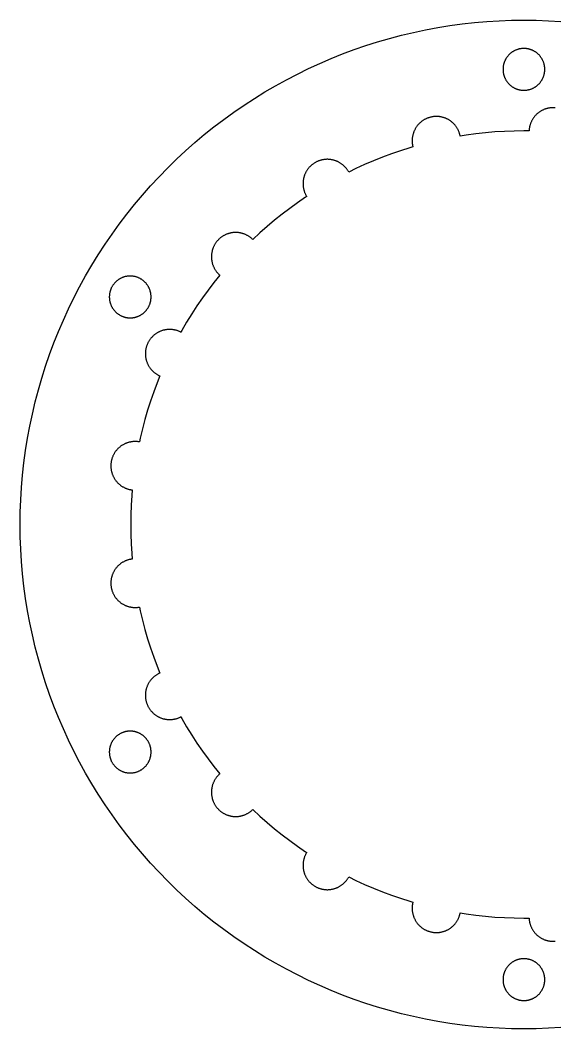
# Model space of a CAD drawing. Header units: metres. Extents: x -41 to 41, y -41 to 41.
# Drawn here: x -41 to 2.5, y -41 to 41 of the extents above; entities that cross this region are included whole.
import ezdxf

# ---------------------------------------------------------------- set-up
doc = ezdxf.new("R2010")
doc.units = ezdxf.units.M

msp = doc.modelspace()

# ---------------------------------------------------------------- linework, layer by layer
for points in [[(3.016, -40.889), (2.012, -40.951), (1.006, -40.988), (0, -41), (-1.006, -40.988), (-2.012, -40.951), (-3.016, -40.889), (-4.019, -40.803), (-5.019, -40.692), (-6.016, -40.556), (-7.009, -40.396), (-7.999, -40.212), (-8.983, -40.004), (-9.962, -39.771), (-10.935, -39.515), (-11.902, -39.235), (-12.861, -38.931), (-13.812, -38.603), (-14.756, -38.253), (-15.69, -37.879), (-16.615, -37.483), (-17.53, -37.064), (-18.434, -36.622), (-19.327, -36.159), (-20.209, -35.674), (-21.078, -35.167), (-21.935, -34.639), (-22.778, -34.09), (-23.608, -33.521), (-24.424, -32.932), (-25.224, -32.322), (-26.01, -31.693), (-26.78, -31.046), (-27.534, -30.379), (-28.271, -29.694), (-28.991, -28.991), (-29.694, -28.271), (-30.379, -27.534), (-31.046, -26.78), (-31.693, -26.01), (-32.322, -25.224), (-32.932, -24.424), (-33.521, -23.608), (-34.09, -22.778), (-34.639, -21.935), (-35.167, -21.078), (-35.674, -20.209), (-36.159, -19.327), (-36.622, -18.434), (-37.064, -17.53), (-37.483, -16.615), (-37.879, -15.69), (-38.253, -14.756), (-38.603, -13.812), (-38.931, -12.861), (-39.235, -11.902), (-39.515, -10.935), (-39.771, -9.962), (-40.004, -8.983), (-40.212, -7.999), (-40.396, -7.009), (-40.556, -6.016), (-40.692, -5.019), (-40.803, -4.019), (-40.889, -3.016), (-40.951, -2.012), (-40.988, -1.006), (-41, 0), (-40.988, 1.006), (-40.951, 2.012), (-40.889, 3.016), (-40.803, 4.019), (-40.692, 5.019), (-40.556, 6.016), (-40.396, 7.009), (-40.212, 7.999), (-40.004, 8.983), (-39.771, 9.962), (-39.515, 10.935), (-39.235, 11.902), (-38.931, 12.861), (-38.603, 13.812), (-38.253, 14.756), (-37.879, 15.69), (-37.483, 16.615), (-37.064, 17.53), (-36.622, 18.434), (-36.159, 19.327), (-35.674, 20.209), (-35.167, 21.078), (-34.639, 21.935), (-34.09, 22.778), (-33.521, 23.608), (-32.932, 24.424), (-32.322, 25.224), (-31.693, 26.01), (-31.046, 26.78), (-30.379, 27.534), (-29.694, 28.271), (-28.991, 28.991), (-28.271, 29.694), (-27.534, 30.379), (-26.78, 31.046), (-26.01, 31.693), (-25.224, 32.322), (-24.424, 32.932), (-23.608, 33.521), (-22.778, 34.09), (-21.935, 34.639), (-21.078, 35.167), (-20.209, 35.674), (-19.327, 36.159), (-18.434, 36.622), (-17.53, 37.064), (-16.615, 37.483), (-15.69, 37.879), (-14.756, 38.253), (-13.812, 38.603), (-12.861, 38.931), (-11.902, 39.235), (-10.935, 39.515), (-9.962, 39.771), (-8.983, 40.004), (-7.999, 40.212), (-7.009, 40.396), (-6.016, 40.556), (-5.019, 40.692), (-4.019, 40.803), (-3.016, 40.889), (-2.012, 40.951), (-1.006, 40.988), (0, 41), (1.006, 40.988), (2.012, 40.951), (3.016, 40.889)], [(2.537, 33.88), (2.488, 33.883), (2.44, 33.885), (2.391, 33.886), (2.343, 33.885), (2.294, 33.883), (2.246, 33.88), (2.198, 33.876), (2.15, 33.871), (2.102, 33.864), (2.054, 33.856), (2.006, 33.848), (1.959, 33.838), (1.911, 33.826), (1.865, 33.814), (1.818, 33.8), (1.772, 33.786), (1.726, 33.77), (1.681, 33.753), (1.636, 33.735), (1.591, 33.716), (1.547, 33.696), (1.503, 33.675), (1.46, 33.652), (1.418, 33.629), (1.376, 33.605), (1.335, 33.579), (1.294, 33.553), (1.254, 33.525), (1.215, 33.497), (1.176, 33.468), (1.138, 33.437), (1.101, 33.406), (1.065, 33.374), (1.03, 33.341), (0.995, 33.307), (0.961, 33.272), (0.928, 33.237), (0.896, 33.201), (0.865, 33.163), (0.834, 33.126), (0.805, 33.087), (0.777, 33.048), (0.749, 33.008), (0.723, 32.967), (0.697, 32.926), (0.673, 32.884), (0.65, 32.842), (0.627, 32.799), (0.606, 32.755), (0.586, 32.711), (0.567, 32.666), (0.549, 32.621), (0.532, 32.576), (0.516, 32.53), (0.501, 32.484), (0.488, 32.437), (0.476, 32.39), (0.464, 32.343), (0.454, 32.296), (0.445, 32.248), (0.438, 32.2), (0.431, 32.152), (0.426, 32.104), (0.422, 32.056), (0.419, 32.007), (0.418, 31.995), (0, 32), (-0.785, 31.99), (-1.57, 31.961), (-2.354, 31.913), (-3.137, 31.846), (-3.917, 31.759), (-4.695, 31.654), (-5.182, 31.575), (-5.184, 31.583), (-5.194, 31.63), (-5.205, 31.678), (-5.217, 31.724), (-5.231, 31.771), (-5.245, 31.817), (-5.261, 31.863), (-5.278, 31.908), (-5.296, 31.953), (-5.315, 31.998), (-5.335, 32.042), (-5.357, 32.086), (-5.379, 32.129), (-5.402, 32.171), (-5.427, 32.213), (-5.452, 32.254), (-5.479, 32.295), (-5.506, 32.335), (-5.534, 32.374), (-5.564, 32.413), (-5.594, 32.451), (-5.625, 32.488), (-5.657, 32.524), (-5.69, 32.56), (-5.724, 32.594), (-5.759, 32.628), (-5.794, 32.661), (-5.831, 32.693), (-5.868, 32.724), (-5.906, 32.755), (-5.944, 32.784), (-5.983, 32.812), (-6.023, 32.84), (-6.064, 32.866), (-6.105, 32.892), (-6.147, 32.916), (-6.19, 32.939), (-6.233, 32.962), (-6.276, 32.983), (-6.32, 33.003), (-6.365, 33.022), (-6.41, 33.04), (-6.455, 33.057), (-6.501, 33.073), (-6.547, 33.088), (-6.594, 33.101), (-6.641, 33.114), (-6.688, 33.125), (-6.735, 33.135), (-6.783, 33.144), (-6.831, 33.151), (-6.879, 33.158), (-6.927, 33.163), (-6.975, 33.167), (-7.024, 33.17), (-7.072, 33.172), (-7.121, 33.173), (-7.169, 33.172), (-7.218, 33.17), (-7.266, 33.167), (-7.314, 33.163), (-7.362, 33.158), (-7.41, 33.151), (-7.458, 33.144), (-7.506, 33.135), (-7.553, 33.125), (-7.601, 33.114), (-7.647, 33.101), (-7.694, 33.088), (-7.74, 33.073), (-7.786, 33.057), (-7.831, 33.04), (-7.876, 33.022), (-7.921, 33.003), (-7.965, 32.983), (-8.009, 32.962), (-8.052, 32.939), (-8.094, 32.916), (-8.136, 32.892), (-8.177, 32.866), (-8.218, 32.84), (-8.258, 32.812), (-8.297, 32.784), (-8.336, 32.755), (-8.374, 32.724), (-8.411, 32.693), (-8.447, 32.661), (-8.483, 32.628), (-8.517, 32.594), (-8.551, 32.56), (-8.584, 32.524), (-8.616, 32.488), (-8.647, 32.451), (-8.678, 32.413), (-8.707, 32.374), (-8.735, 32.335), (-8.763, 32.295), (-8.789, 32.254), (-8.815, 32.213), (-8.839, 32.171), (-8.862, 32.129), (-8.885, 32.086), (-8.906, 32.042), (-8.926, 31.998), (-8.945, 31.953), (-8.963, 31.908), (-8.98, 31.863), (-8.996, 31.817), (-9.011, 31.771), (-9.024, 31.724), (-9.036, 31.678), (-9.048, 31.63), (-9.058, 31.583), (-9.067, 31.535), (-9.074, 31.487), (-9.081, 31.439), (-9.086, 31.391), (-9.09, 31.343), (-9.093, 31.295), (-9.095, 31.246), (-9.096, 31.198), (-9.095, 31.149), (-9.093, 31.101), (-9.09, 31.052), (-9.086, 31.004), (-9.081, 30.956), (-9.074, 30.908), (-9.067, 30.86), (-9.058, 30.812), (-9.048, 30.765), (-9.036, 30.718), (-9.031, 30.697), (-9.289, 30.622), (-10.038, 30.385), (-10.78, 30.129), (-11.517, 29.856), (-12.246, 29.564), (-12.968, 29.255), (-13.682, 28.928), (-14.259, 28.646), (-14.282, 28.686), (-14.306, 28.728), (-14.331, 28.769), (-14.358, 28.81), (-14.385, 28.85), (-14.414, 28.889), (-14.443, 28.928), (-14.473, 28.966), (-14.505, 29.003), (-14.537, 29.039), (-14.57, 29.075), (-14.603, 29.109), (-14.638, 29.143), (-14.674, 29.176), (-14.71, 29.208), (-14.747, 29.24), (-14.785, 29.27), (-14.823, 29.299), (-14.863, 29.328), (-14.903, 29.355), (-14.943, 29.381), (-14.985, 29.407), (-15.027, 29.431), (-15.069, 29.455), (-15.112, 29.477), (-15.156, 29.498), (-15.2, 29.518), (-15.244, 29.537), (-15.289, 29.555), (-15.335, 29.572), (-15.38, 29.588), (-15.427, 29.603), (-15.473, 29.616), (-15.52, 29.629), (-15.567, 29.64), (-15.615, 29.65), (-15.662, 29.659), (-15.71, 29.666), (-15.758, 29.673), (-15.806, 29.678), (-15.855, 29.682), (-15.903, 29.685), (-15.952, 29.687), (-16, 29.688), (-16.048, 29.687), (-16.097, 29.685), (-16.145, 29.682), (-16.194, 29.678), (-16.242, 29.673), (-16.29, 29.666), (-16.338, 29.659), (-16.385, 29.65), (-16.433, 29.64), (-16.48, 29.629), (-16.527, 29.616), (-16.573, 29.603), (-16.62, 29.588), (-16.665, 29.572), (-16.711, 29.555), (-16.756, 29.537), (-16.8, 29.518), (-16.844, 29.498), (-16.888, 29.477), (-16.931, 29.455), (-16.973, 29.431), (-17.015, 29.407), (-17.057, 29.381), (-17.097, 29.355), (-17.137, 29.328), (-17.177, 29.299), (-17.215, 29.27), (-17.253, 29.24), (-17.29, 29.208), (-17.326, 29.176), (-17.362, 29.143), (-17.397, 29.109), (-17.43, 29.075), (-17.463, 29.039), (-17.495, 29.003), (-17.527, 28.966), (-17.557, 28.928), (-17.586, 28.889), (-17.615, 28.85), (-17.642, 28.81), (-17.669, 28.769), (-17.694, 28.728), (-17.718, 28.686), (-17.742, 28.644), (-17.764, 28.601), (-17.785, 28.557), (-17.806, 28.513), (-17.825, 28.469), (-17.843, 28.424), (-17.86, 28.378), (-17.875, 28.332), (-17.89, 28.286), (-17.903, 28.24), (-17.916, 28.193), (-17.927, 28.146), (-17.937, 28.098), (-17.946, 28.05), (-17.954, 28.003), (-17.96, 27.955), (-17.965, 27.906), (-17.97, 27.858), (-17.973, 27.81), (-17.974, 27.761), (-17.975, 27.713), (-17.974, 27.664), (-17.973, 27.616), (-17.97, 27.568), (-17.965, 27.519), (-17.96, 27.471), (-17.954, 27.423), (-17.946, 27.375), (-17.937, 27.328), (-17.927, 27.28), (-17.916, 27.233), (-17.903, 27.186), (-17.89, 27.14), (-17.875, 27.093), (-17.86, 27.047), (-17.843, 27.002), (-17.825, 26.957), (-17.806, 26.912), (-17.785, 26.868), (-17.764, 26.825), (-17.742, 26.782), (-17.718, 26.739), (-17.694, 26.697), (-17.678, 26.672), (-17.778, 26.607), (-18.426, 26.163), (-19.062, 25.703), (-19.687, 25.227), (-20.301, 24.736), (-20.902, 24.231), (-21.49, 23.71), (-22.065, 23.176), (-22.07, 23.171), (-22.096, 23.196), (-22.131, 23.229), (-22.168, 23.261), (-22.205, 23.292), (-22.243, 23.323), (-22.281, 23.352), (-22.32, 23.38), (-22.36, 23.408), (-22.401, 23.434), (-22.442, 23.46), (-22.484, 23.484), (-22.527, 23.507), (-22.57, 23.53), (-22.613, 23.551), (-22.657, 23.571), (-22.702, 23.59), (-22.747, 23.608), (-22.792, 23.625), (-22.838, 23.641), (-22.884, 23.655), (-22.931, 23.669), (-22.978, 23.681), (-23.025, 23.693), (-23.072, 23.703), (-23.12, 23.711), (-23.168, 23.719), (-23.216, 23.726), (-23.264, 23.731), (-23.312, 23.735), (-23.361, 23.738), (-23.409, 23.74), (-23.458, 23.741), (-23.506, 23.74), (-23.555, 23.738), (-23.603, 23.735), (-23.651, 23.731), (-23.699, 23.726), (-23.747, 23.719), (-23.795, 23.711), (-23.843, 23.703), (-23.89, 23.693), (-23.938, 23.681), (-23.984, 23.669), (-24.031, 23.655), (-24.077, 23.641), (-24.123, 23.625), (-24.168, 23.608), (-24.213, 23.59), (-24.258, 23.571), (-24.302, 23.551), (-24.346, 23.53), (-24.389, 23.507), (-24.431, 23.484), (-24.473, 23.46), (-24.514, 23.434), (-24.555, 23.408), (-24.595, 23.38), (-24.634, 23.352), (-24.673, 23.323), (-24.711, 23.292), (-24.748, 23.261), (-24.784, 23.229), (-24.82, 23.196), (-24.854, 23.162), (-24.888, 23.127), (-24.921, 23.092), (-24.953, 23.056), (-24.984, 23.018), (-25.015, 22.981), (-25.044, 22.942), (-25.072, 22.903), (-25.1, 22.863), (-25.126, 22.822), (-25.152, 22.781), (-25.176, 22.739), (-25.199, 22.697), (-25.222, 22.654), (-25.243, 22.61), (-25.263, 22.566), (-25.282, 22.521), (-25.3, 22.476), (-25.317, 22.431), (-25.333, 22.385), (-25.348, 22.339), (-25.361, 22.292), (-25.373, 22.245), (-25.385, 22.198), (-25.395, 22.151), (-25.404, 22.103), (-25.411, 22.055), (-25.418, 22.007), (-25.423, 21.959), (-25.427, 21.911), (-25.43, 21.862), (-25.432, 21.814), (-25.433, 21.766), (-25.432, 21.717), (-25.43, 21.669), (-25.427, 21.62), (-25.423, 21.572), (-25.418, 21.524), (-25.411, 21.476), (-25.404, 21.428), (-25.395, 21.38), (-25.385, 21.333), (-25.373, 21.286), (-25.361, 21.239), (-25.348, 21.192), (-25.333, 21.146), (-25.317, 21.1), (-25.3, 21.055), (-25.282, 21.01), (-25.263, 20.965), (-25.243, 20.921), (-25.222, 20.878), (-25.199, 20.835), (-25.176, 20.792), (-25.152, 20.75), (-25.126, 20.709), (-25.1, 20.668), (-25.072, 20.628), (-25.044, 20.589), (-25.015, 20.55), (-24.984, 20.513), (-24.953, 20.476), (-24.921, 20.439), (-24.888, 20.404), (-24.854, 20.369), (-24.82, 20.335), (-24.784, 20.302), (-24.755, 20.277), (-25.227, 19.687), (-25.703, 19.062), (-26.163, 18.426), (-26.607, 17.778), (-27.035, 17.12), (-27.447, 16.451), (-27.843, 15.773), (-27.918, 15.636), (-27.943, 15.648), (-27.987, 15.67), (-28.031, 15.69), (-28.075, 15.709), (-28.12, 15.727), (-28.166, 15.744), (-28.211, 15.76), (-28.258, 15.774), (-28.304, 15.788), (-28.351, 15.8), (-28.398, 15.811), (-28.446, 15.821), (-28.493, 15.83), (-28.541, 15.838), (-28.589, 15.844), (-28.637, 15.85), (-28.686, 15.854), (-28.734, 15.857), (-28.783, 15.859), (-28.831, 15.859), (-28.879, 15.859), (-28.928, 15.857), (-28.976, 15.854), (-29.025, 15.85), (-29.073, 15.844), (-29.121, 15.838), (-29.169, 15.83), (-29.216, 15.821), (-29.264, 15.811), (-29.311, 15.8), (-29.358, 15.788), (-29.404, 15.774), (-29.451, 15.76), (-29.496, 15.744), (-29.542, 15.727), (-29.587, 15.709), (-29.631, 15.69), (-29.675, 15.67), (-29.719, 15.648), (-29.762, 15.626), (-29.804, 15.603), (-29.846, 15.578), (-29.888, 15.553), (-29.928, 15.526), (-29.968, 15.499), (-30.008, 15.471), (-30.046, 15.441), (-30.084, 15.411), (-30.121, 15.38), (-30.157, 15.348), (-30.193, 15.315), (-30.228, 15.281), (-30.261, 15.246), (-30.294, 15.211), (-30.326, 15.174), (-30.358, 15.137), (-30.388, 15.099), (-30.417, 15.061), (-30.446, 15.022), (-30.473, 14.982), (-30.5, 14.941), (-30.525, 14.9), (-30.549, 14.858), (-30.573, 14.815), (-30.595, 14.772), (-30.616, 14.729), (-30.637, 14.685), (-30.656, 14.64), (-30.674, 14.595), (-30.691, 14.55), (-30.706, 14.504), (-30.721, 14.458), (-30.734, 14.411), (-30.747, 14.364), (-30.758, 14.317), (-30.768, 14.27), (-30.777, 14.222), (-30.785, 14.174), (-30.791, 14.126), (-30.796, 14.078), (-30.801, 14.03), (-30.804, 13.981), (-30.805, 13.933), (-30.806, 13.884), (-30.805, 13.836), (-30.804, 13.787), (-30.801, 13.739), (-30.796, 13.691), (-30.791, 13.643), (-30.785, 13.594), (-30.777, 13.547), (-30.768, 13.499), (-30.758, 13.452), (-30.747, 13.404), (-30.734, 13.358), (-30.721, 13.311), (-30.706, 13.265), (-30.691, 13.219), (-30.674, 13.173), (-30.656, 13.128), (-30.637, 13.084), (-30.616, 13.04), (-30.595, 12.996), (-30.573, 12.953), (-30.549, 12.911), (-30.525, 12.869), (-30.5, 12.828), (-30.473, 12.787), (-30.446, 12.747), (-30.417, 12.708), (-30.388, 12.669), (-30.358, 12.631), (-30.326, 12.594), (-30.294, 12.558), (-30.261, 12.522), (-30.228, 12.488), (-30.193, 12.454), (-30.157, 12.421), (-30.121, 12.389), (-30.084, 12.358), (-30.046, 12.327), (-30.008, 12.298), (-29.968, 12.27), (-29.928, 12.242), (-29.888, 12.216), (-29.846, 12.19), (-29.804, 12.166), (-29.762, 12.142), (-29.719, 12.12), (-29.675, 12.099), (-29.631, 12.079), (-29.631, 12.079), (-29.856, 11.517), (-30.129, 10.78), (-30.385, 10.038), (-30.622, 9.289), (-30.841, 8.535), (-31.041, 7.775), (-31.222, 7.011), (-31.286, 6.712), (-31.305, 6.715), (-31.353, 6.723), (-31.401, 6.729), (-31.449, 6.735), (-31.497, 6.739), (-31.546, 6.742), (-31.594, 6.744), (-31.643, 6.744), (-31.691, 6.744), (-31.739, 6.742), (-31.788, 6.739), (-31.836, 6.735), (-31.884, 6.729), (-31.932, 6.723), (-31.98, 6.715), (-32.028, 6.706), (-32.075, 6.696), (-32.122, 6.685), (-32.169, 6.673), (-32.216, 6.659), (-32.262, 6.645), (-32.308, 6.629), (-32.353, 6.612), (-32.398, 6.594), (-32.443, 6.575), (-32.487, 6.555), (-32.531, 6.533), (-32.574, 6.511), (-32.616, 6.488), (-32.658, 6.463), (-32.699, 6.438), (-32.74, 6.412), (-32.78, 6.384), (-32.819, 6.356), (-32.858, 6.326), (-32.896, 6.296), (-32.933, 6.265), (-32.969, 6.233), (-33.004, 6.2), (-33.039, 6.166), (-33.073, 6.131), (-33.106, 6.096), (-33.138, 6.059), (-33.169, 6.022), (-33.2, 5.984), (-33.229, 5.946), (-33.257, 5.907), (-33.285, 5.867), (-33.311, 5.826), (-33.337, 5.785), (-33.361, 5.743), (-33.384, 5.7), (-33.407, 5.657), (-33.428, 5.614), (-33.448, 5.57), (-33.467, 5.525), (-33.485, 5.48), (-33.502, 5.435), (-33.518, 5.389), (-33.533, 5.343), (-33.546, 5.296), (-33.558, 5.249), (-33.57, 5.202), (-33.58, 5.155), (-33.589, 5.107), (-33.596, 5.059), (-33.603, 5.011), (-33.608, 4.963), (-33.612, 4.915), (-33.615, 4.866), (-33.617, 4.818), (-33.618, 4.769), (-33.617, 4.721), (-33.615, 4.672), (-33.612, 4.624), (-33.608, 4.576), (-33.603, 4.528), (-33.596, 4.48), (-33.589, 4.432), (-33.58, 4.384), (-33.57, 4.337), (-33.558, 4.289), (-33.546, 4.243), (-33.533, 4.196), (-33.518, 4.15), (-33.502, 4.104), (-33.485, 4.059), (-33.467, 4.014), (-33.448, 3.969), (-33.428, 3.925), (-33.407, 3.881), (-33.384, 3.838), (-33.361, 3.796), (-33.337, 3.754), (-33.311, 3.713), (-33.285, 3.672), (-33.257, 3.632), (-33.229, 3.593), (-33.2, 3.554), (-33.169, 3.516), (-33.138, 3.479), (-33.106, 3.443), (-33.073, 3.408), (-33.039, 3.373), (-33.004, 3.339), (-32.969, 3.306), (-32.933, 3.274), (-32.896, 3.243), (-32.858, 3.212), (-32.819, 3.183), (-32.78, 3.155), (-32.74, 3.127), (-32.699, 3.101), (-32.658, 3.075), (-32.616, 3.051), (-32.574, 3.028), (-32.531, 3.005), (-32.487, 2.984), (-32.443, 2.964), (-32.398, 2.945), (-32.353, 2.927), (-32.308, 2.91), (-32.262, 2.894), (-32.216, 2.879), (-32.169, 2.866), (-32.122, 2.854), (-32.075, 2.842), (-32.028, 2.832), (-31.98, 2.823), (-31.932, 2.816), (-31.884, 2.809), (-31.874, 2.808), (-31.913, 2.354), (-31.961, 1.57), (-31.99, 0.785), (-32, 0), (-31.99, -0.785), (-31.961, -1.57), (-31.913, -2.354), (-31.874, -2.808), (-31.884, -2.809), (-31.932, -2.816), (-31.98, -2.823), (-32.028, -2.832), (-32.075, -2.842), (-32.122, -2.854), (-32.169, -2.866), (-32.216, -2.879), (-32.262, -2.894), (-32.308, -2.91), (-32.353, -2.927), (-32.398, -2.945), (-32.443, -2.964), (-32.487, -2.984), (-32.531, -3.005), (-32.574, -3.028), (-32.616, -3.051), (-32.658, -3.075), (-32.699, -3.101), (-32.74, -3.127), (-32.78, -3.155), (-32.819, -3.183), (-32.858, -3.212), (-32.896, -3.243), (-32.933, -3.274), (-32.969, -3.306), (-33.004, -3.339), (-33.039, -3.373), (-33.073, -3.408), (-33.106, -3.443), (-33.138, -3.479), (-33.169, -3.516), (-33.2, -3.554), (-33.229, -3.593), (-33.257, -3.632), (-33.285, -3.672), (-33.311, -3.713), (-33.337, -3.754), (-33.361, -3.796), (-33.384, -3.838), (-33.407, -3.881), (-33.428, -3.925), (-33.448, -3.969), (-33.467, -4.014), (-33.485, -4.059), (-33.502, -4.104), (-33.518, -4.15), (-33.533, -4.196), (-33.546, -4.243), (-33.558, -4.289), (-33.57, -4.337), (-33.58, -4.384), (-33.589, -4.432), (-33.596, -4.48), (-33.603, -4.528), (-33.608, -4.576), (-33.612, -4.624), (-33.615, -4.672), (-33.617, -4.721), (-33.618, -4.769), (-33.617, -4.818), (-33.615, -4.866), (-33.612, -4.915), (-33.608, -4.963), (-33.603, -5.011), (-33.596, -5.059), (-33.589, -5.107), (-33.58, -5.155), (-33.57, -5.202), (-33.558, -5.249), (-33.546, -5.296), (-33.533, -5.343), (-33.518, -5.389), (-33.502, -5.435), (-33.485, -5.48), (-33.467, -5.525), (-33.448, -5.57), (-33.428, -5.614), (-33.407, -5.657), (-33.384, -5.7), (-33.361, -5.743), (-33.337, -5.785), (-33.311, -5.826), (-33.285, -5.867), (-33.257, -5.907), (-33.229, -5.946), (-33.2, -5.984), (-33.169, -6.022), (-33.138, -6.059), (-33.106, -6.096), (-33.073, -6.131), (-33.039, -6.166), (-33.004, -6.2), (-32.969, -6.233), (-32.933, -6.265), (-32.896, -6.296), (-32.858, -6.326), (-32.819, -6.356), (-32.78, -6.384), (-32.74, -6.412), (-32.699, -6.438), (-32.658, -6.463), (-32.616, -6.488), (-32.574, -6.511), (-32.531, -6.533), (-32.487, -6.555), (-32.443, -6.575), (-32.398, -6.594), (-32.353, -6.612), (-32.308, -6.629), (-32.262, -6.645), (-32.216, -6.659), (-32.169, -6.673), (-32.122, -6.685), (-32.075, -6.696), (-32.028, -6.706), (-31.98, -6.715), (-31.932, -6.723), (-31.884, -6.729), (-31.836, -6.735), (-31.788, -6.739), (-31.739, -6.742), (-31.691, -6.744), (-31.643, -6.744), (-31.594, -6.744), (-31.546, -6.742), (-31.497, -6.739), (-31.449, -6.735), (-31.401, -6.729), (-31.353, -6.723), (-31.305, -6.715), (-31.286, -6.712), (-31.222, -7.011), (-31.041, -7.775), (-30.841, -8.535), (-30.622, -9.289), (-30.385, -10.038), (-30.129, -10.78), (-29.856, -11.517), (-29.631, -12.079), (-29.631, -12.079), (-29.675, -12.099), (-29.719, -12.12), (-29.762, -12.142), (-29.804, -12.166), (-29.846, -12.19), (-29.888, -12.216), (-29.928, -12.242), (-29.968, -12.27), (-30.008, -12.298), (-30.046, -12.327), (-30.084, -12.358), (-30.121, -12.389), (-30.157, -12.421), (-30.193, -12.454), (-30.228, -12.488), (-30.261, -12.522), (-30.294, -12.558), (-30.326, -12.594), (-30.358, -12.631), (-30.388, -12.669), (-30.417, -12.708), (-30.446, -12.747), (-30.473, -12.787), (-30.5, -12.828), (-30.525, -12.869), (-30.549, -12.911), (-30.573, -12.953), (-30.595, -12.996), (-30.616, -13.04), (-30.637, -13.084), (-30.656, -13.128), (-30.674, -13.173), (-30.691, -13.219), (-30.706, -13.265), (-30.721, -13.311), (-30.734, -13.358), (-30.747, -13.404), (-30.758, -13.452), (-30.768, -13.499), (-30.777, -13.547), (-30.785, -13.594), (-30.791, -13.643), (-30.796, -13.691), (-30.801, -13.739), (-30.804, -13.787), (-30.805, -13.836), (-30.806, -13.884), (-30.805, -13.933), (-30.804, -13.981), (-30.801, -14.03), (-30.796, -14.078), (-30.791, -14.126), (-30.785, -14.174), (-30.777, -14.222), (-30.768, -14.27), (-30.758, -14.317), (-30.747, -14.364), (-30.734, -14.411), (-30.721, -14.458), (-30.706, -14.504), (-30.691, -14.55), (-30.674, -14.595), (-30.656, -14.64), (-30.637, -14.685), (-30.616, -14.729), (-30.595, -14.772), (-30.573, -14.815), (-30.549, -14.858), (-30.525, -14.9), (-30.5, -14.941), (-30.473, -14.982), (-30.446, -15.022), (-30.417, -15.061), (-30.388, -15.099), (-30.358, -15.137), (-30.326, -15.174), (-30.294, -15.211), (-30.261, -15.246), (-30.228, -15.281), (-30.193, -15.315), (-30.157, -15.348), (-30.121, -15.38), (-30.084, -15.411), (-30.046, -15.441), (-30.008, -15.471), (-29.968, -15.499), (-29.928, -15.526), (-29.888, -15.553), (-29.846, -15.578), (-29.804, -15.603), (-29.762, -15.626), (-29.719, -15.648), (-29.675, -15.67), (-29.631, -15.69), (-29.587, -15.709), (-29.542, -15.727), (-29.496, -15.744), (-29.451, -15.76), (-29.404, -15.774), (-29.358, -15.788), (-29.311, -15.8), (-29.264, -15.811), (-29.216, -15.821), (-29.169, -15.83), (-29.121, -15.838), (-29.073, -15.844), (-29.025, -15.85), (-28.976, -15.854), (-28.928, -15.857), (-28.879, -15.859), (-28.831, -15.859), (-28.783, -15.859), (-28.734, -15.857), (-28.686, -15.854), (-28.637, -15.85), (-28.589, -15.844), (-28.541, -15.838), (-28.493, -15.83), (-28.446, -15.821), (-28.398, -15.811), (-28.351, -15.8), (-28.304, -15.788), (-28.258, -15.774), (-28.211, -15.76), (-28.166, -15.744), (-28.12, -15.727), (-28.075, -15.709), (-28.031, -15.69), (-27.987, -15.67), (-27.943, -15.648), (-27.918, -15.636), (-27.843, -15.773), (-27.447, -16.451), (-27.035, -17.12), (-26.607, -17.778), (-26.163, -18.426), (-25.703, -19.062), (-25.227, -19.687), (-24.755, -20.277), (-24.784, -20.302), (-24.82, -20.335), (-24.854, -20.369), (-24.888, -20.404), (-24.921, -20.439), (-24.953, -20.476), (-24.984, -20.513), (-25.015, -20.55), (-25.044, -20.589), (-25.072, -20.628), (-25.1, -20.668), (-25.126, -20.709), (-25.152, -20.75), (-25.176, -20.792), (-25.199, -20.835), (-25.222, -20.878), (-25.243, -20.921), (-25.263, -20.965), (-25.282, -21.01), (-25.3, -21.055), (-25.317, -21.1), (-25.333, -21.146), (-25.348, -21.192), (-25.361, -21.239), (-25.373, -21.286), (-25.385, -21.333), (-25.395, -21.38), (-25.404, -21.428), (-25.411, -21.476), (-25.418, -21.524), (-25.423, -21.572), (-25.427, -21.62), (-25.43, -21.669), (-25.432, -21.717), (-25.433, -21.766), (-25.432, -21.814), (-25.43, -21.862), (-25.427, -21.911), (-25.423, -21.959), (-25.418, -22.007), (-25.411, -22.055), (-25.404, -22.103), (-25.395, -22.151), (-25.385, -22.198), (-25.373, -22.245), (-25.361, -22.292), (-25.348, -22.339), (-25.333, -22.385), (-25.317, -22.431), (-25.3, -22.476), (-25.282, -22.521), (-25.263, -22.566), (-25.243, -22.61), (-25.222, -22.654), (-25.199, -22.697), (-25.176, -22.739), (-25.152, -22.781), (-25.126, -22.822), (-25.1, -22.863), (-25.072, -22.903), (-25.044, -22.942), (-25.015, -22.981), (-24.984, -23.018), (-24.953, -23.056), (-24.921, -23.092), (-24.888, -23.127), (-24.854, -23.162), (-24.82, -23.196), (-24.784, -23.229), (-24.748, -23.261), (-24.711, -23.292), (-24.673, -23.323), (-24.634, -23.352), (-24.595, -23.38), (-24.555, -23.408), (-24.514, -23.434), (-24.473, -23.46), (-24.431, -23.484), (-24.389, -23.507), (-24.346, -23.53), (-24.302, -23.551), (-24.258, -23.571), (-24.213, -23.59), (-24.168, -23.608), (-24.123, -23.625), (-24.077, -23.641), (-24.031, -23.655), (-23.984, -23.669), (-23.938, -23.681), (-23.89, -23.693), (-23.843, -23.703), (-23.795, -23.711), (-23.747, -23.719), (-23.699, -23.726), (-23.651, -23.731), (-23.603, -23.735), (-23.555, -23.738), (-23.506, -23.74), (-23.458, -23.741), (-23.409, -23.74), (-23.361, -23.738), (-23.312, -23.735), (-23.264, -23.731), (-23.216, -23.726), (-23.168, -23.719), (-23.12, -23.711), (-23.072, -23.703), (-23.025, -23.693), (-22.978, -23.681), (-22.931, -23.669), (-22.884, -23.655), (-22.838, -23.641), (-22.792, -23.625), (-22.747, -23.608), (-22.702, -23.59), (-22.657, -23.571), (-22.613, -23.551), (-22.57, -23.53), (-22.527, -23.507), (-22.484, -23.484), (-22.442, -23.46), (-22.401, -23.434), (-22.36, -23.408), (-22.32, -23.38), (-22.281, -23.352), (-22.243, -23.323), (-22.205, -23.292), (-22.168, -23.261), (-22.131, -23.229), (-22.096, -23.196), (-22.07, -23.171), (-22.065, -23.176), (-21.49, -23.71), (-20.902, -24.231), (-20.301, -24.736), (-19.687, -25.227), (-19.062, -25.703), (-18.426, -26.163), (-17.778, -26.607), (-17.678, -26.672), (-17.694, -26.697), (-17.718, -26.739), (-17.742, -26.782), (-17.764, -26.825), (-17.785, -26.868), (-17.806, -26.912), (-17.825, -26.957), (-17.843, -27.002), (-17.86, -27.047), (-17.875, -27.093), (-17.89, -27.14), (-17.903, -27.186), (-17.916, -27.233), (-17.927, -27.28), (-17.937, -27.328), (-17.946, -27.375), (-17.954, -27.423), (-17.96, -27.471), (-17.965, -27.519), (-17.97, -27.568), (-17.973, -27.616), (-17.974, -27.664), (-17.975, -27.713), (-17.974, -27.761), (-17.973, -27.81), (-17.97, -27.858), (-17.965, -27.906), (-17.96, -27.955), (-17.954, -28.003), (-17.946, -28.05), (-17.937, -28.098), (-17.927, -28.146), (-17.916, -28.193), (-17.903, -28.24), (-17.89, -28.286), (-17.875, -28.332), (-17.86, -28.378), (-17.843, -28.424), (-17.825, -28.469), (-17.806, -28.513), (-17.785, -28.557), (-17.764, -28.601), (-17.742, -28.644), (-17.718, -28.686), (-17.694, -28.728), (-17.669, -28.769), (-17.642, -28.81), (-17.615, -28.85), (-17.586, -28.889), (-17.557, -28.928), (-17.527, -28.966), (-17.495, -29.003), (-17.463, -29.039), (-17.43, -29.075), (-17.397, -29.109), (-17.362, -29.143), (-17.326, -29.176), (-17.29, -29.208), (-17.253, -29.24), (-17.215, -29.27), (-17.177, -29.299), (-17.137, -29.328), (-17.097, -29.355), (-17.057, -29.381), (-17.015, -29.407), (-16.973, -29.431), (-16.931, -29.455), (-16.888, -29.477), (-16.844, -29.498), (-16.8, -29.518), (-16.756, -29.537), (-16.711, -29.555), (-16.665, -29.572), (-16.62, -29.588), (-16.573, -29.603), (-16.527, -29.616), (-16.48, -29.629), (-16.433, -29.64), (-16.385, -29.65), (-16.338, -29.659), (-16.29, -29.666), (-16.242, -29.673), (-16.194, -29.678), (-16.145, -29.682), (-16.097, -29.685), (-16.048, -29.687), (-16, -29.688), (-15.952, -29.687), (-15.903, -29.685), (-15.855, -29.682), (-15.806, -29.678), (-15.758, -29.673), (-15.71, -29.666), (-15.662, -29.659), (-15.615, -29.65), (-15.567, -29.64), (-15.52, -29.629), (-15.473, -29.616), (-15.427, -29.603), (-15.38, -29.588), (-15.335, -29.572), (-15.289, -29.555), (-15.244, -29.537), (-15.2, -29.518), (-15.156, -29.498), (-15.112, -29.477), (-15.069, -29.455), (-15.027, -29.431), (-14.985, -29.407), (-14.943, -29.381), (-14.903, -29.355), (-14.863, -29.328), (-14.823, -29.299), (-14.785, -29.27), (-14.747, -29.24), (-14.71, -29.208), (-14.674, -29.176), (-14.638, -29.143), (-14.603, -29.109), (-14.57, -29.075), (-14.537, -29.039), (-14.505, -29.003), (-14.473, -28.966), (-14.443, -28.928), (-14.414, -28.889), (-14.385, -28.85), (-14.358, -28.81), (-14.331, -28.769), (-14.306, -28.728), (-14.282, -28.686), (-14.259, -28.646), (-13.682, -28.928), (-12.968, -29.255), (-12.246, -29.564), (-11.517, -29.856), (-10.78, -30.129), (-10.038, -30.385), (-9.289, -30.622), (-9.031, -30.697), (-9.036, -30.718), (-9.048, -30.765), (-9.058, -30.812), (-9.067, -30.86), (-9.074, -30.908), (-9.081, -30.956), (-9.086, -31.004), (-9.09, -31.052), (-9.093, -31.101), (-9.095, -31.149), (-9.096, -31.198), (-9.095, -31.246), (-9.093, -31.295), (-9.09, -31.343), (-9.086, -31.391), (-9.081, -31.439), (-9.074, -31.487), (-9.067, -31.535), (-9.058, -31.583), (-9.048, -31.63), (-9.036, -31.678), (-9.024, -31.724), (-9.011, -31.771), (-8.996, -31.817), (-8.98, -31.863), (-8.963, -31.908), (-8.945, -31.953), (-8.926, -31.998), (-8.906, -32.042), (-8.885, -32.086), (-8.862, -32.129), (-8.839, -32.171), (-8.815, -32.213), (-8.789, -32.254), (-8.763, -32.295), (-8.735, -32.335), (-8.707, -32.374), (-8.678, -32.413), (-8.647, -32.451), (-8.616, -32.488), (-8.584, -32.524), (-8.551, -32.56), (-8.517, -32.594), (-8.483, -32.628), (-8.447, -32.661), (-8.411, -32.693), (-8.374, -32.724), (-8.336, -32.755), (-8.297, -32.784), (-8.258, -32.812), (-8.218, -32.84), (-8.177, -32.866), (-8.136, -32.892), (-8.094, -32.916), (-8.052, -32.939), (-8.009, -32.962), (-7.965, -32.983), (-7.921, -33.003), (-7.876, -33.022), (-7.831, -33.04), (-7.786, -33.057), (-7.74, -33.073), (-7.694, -33.088), (-7.647, -33.101), (-7.601, -33.114), (-7.553, -33.125), (-7.506, -33.135), (-7.458, -33.144), (-7.41, -33.151), (-7.362, -33.158), (-7.314, -33.163), (-7.266, -33.167), (-7.218, -33.17), (-7.169, -33.172), (-7.121, -33.173), (-7.072, -33.172), (-7.024, -33.17), (-6.975, -33.167), (-6.927, -33.163), (-6.879, -33.158), (-6.831, -33.151), (-6.783, -33.144), (-6.735, -33.135), (-6.688, -33.125), (-6.641, -33.114), (-6.594, -33.101), (-6.547, -33.088), (-6.501, -33.073), (-6.455, -33.057), (-6.41, -33.04), (-6.365, -33.022), (-6.32, -33.003), (-6.276, -32.983), (-6.233, -32.962), (-6.19, -32.939), (-6.147, -32.916), (-6.105, -32.892), (-6.064, -32.866), (-6.023, -32.84), (-5.983, -32.812), (-5.944, -32.784), (-5.906, -32.755), (-5.868, -32.724), (-5.831, -32.693), (-5.794, -32.661), (-5.759, -32.628), (-5.724, -32.594), (-5.69, -32.56), (-5.657, -32.524), (-5.625, -32.488), (-5.594, -32.451), (-5.564, -32.413), (-5.534, -32.374), (-5.506, -32.335), (-5.479, -32.295), (-5.452, -32.254), (-5.427, -32.213), (-5.402, -32.171), (-5.379, -32.129), (-5.357, -32.086), (-5.335, -32.042), (-5.315, -31.998), (-5.296, -31.953), (-5.278, -31.908), (-5.261, -31.863), (-5.245, -31.817), (-5.231, -31.771), (-5.217, -31.724), (-5.205, -31.678), (-5.194, -31.63), (-5.184, -31.583), (-5.184, -31.583), (-5.182, -31.575), (-4.695, -31.654), (-3.917, -31.759), (-3.137, -31.846), (-2.354, -31.913), (-1.57, -31.961), (-0.785, -31.99), (0, -32), (0.418, -31.995), (0.419, -32.007), (0.422, -32.056), (0.426, -32.104), (0.431, -32.152), (0.438, -32.2), (0.445, -32.248), (0.454, -32.296), (0.464, -32.343), (0.476, -32.39), (0.488, -32.437), (0.501, -32.484), (0.516, -32.53), (0.532, -32.576), (0.549, -32.621), (0.567, -32.666), (0.586, -32.711), (0.606, -32.755), (0.627, -32.799), (0.65, -32.842), (0.673, -32.884), (0.697, -32.926), (0.723, -32.967), (0.749, -33.008), (0.777, -33.048), (0.805, -33.087), (0.834, -33.126), (0.865, -33.163), (0.896, -33.201), (0.928, -33.237), (0.961, -33.272), (0.995, -33.307), (1.03, -33.341), (1.065, -33.374), (1.101, -33.406), (1.138, -33.437), (1.176, -33.468), (1.215, -33.497), (1.254, -33.525), (1.294, -33.553), (1.335, -33.579), (1.376, -33.605), (1.418, -33.629), (1.46, -33.652), (1.503, -33.675), (1.547, -33.696), (1.591, -33.716), (1.636, -33.735), (1.681, -33.753), (1.726, -33.77), (1.772, -33.786), (1.818, -33.8), (1.865, -33.814), (1.911, -33.826), (1.959, -33.838), (2.006, -33.848), (2.054, -33.856), (2.102, -33.864), (2.15, -33.871), (2.198, -33.876), (2.246, -33.88), (2.294, -33.883), (2.343, -33.885), (2.391, -33.886), (2.44, -33.885), (2.488, -33.883), (2.537, -33.88)]]:
    msp.add_lwpolyline(points)
for points in [[(1.692, 36.833), (1.695, 36.875), (1.698, 36.917), (1.699, 36.958), (1.7, 37), (1.699, 37.042), (1.698, 37.083), (1.695, 37.125), (1.692, 37.167), (1.687, 37.208), (1.682, 37.249), (1.675, 37.291), (1.667, 37.332), (1.659, 37.372), (1.649, 37.413), (1.638, 37.453), (1.627, 37.493), (1.614, 37.533), (1.601, 37.573), (1.586, 37.612), (1.571, 37.651), (1.554, 37.689), (1.537, 37.727), (1.518, 37.764), (1.499, 37.801), (1.479, 37.838), (1.458, 37.874), (1.436, 37.909), (1.413, 37.944), (1.39, 37.979), (1.365, 38.013), (1.34, 38.046), (1.314, 38.078), (1.287, 38.11), (1.26, 38.142), (1.231, 38.172), (1.202, 38.202), (1.172, 38.231), (1.142, 38.26), (1.11, 38.287), (1.078, 38.314), (1.046, 38.34), (1.013, 38.365), (0.979, 38.39), (0.944, 38.413), (0.909, 38.436), (0.874, 38.458), (0.838, 38.479), (0.801, 38.499), (0.764, 38.518), (0.727, 38.537), (0.689, 38.554), (0.651, 38.571), (0.612, 38.586), (0.573, 38.601), (0.533, 38.614), (0.493, 38.627), (0.453, 38.638), (0.413, 38.649), (0.372, 38.659), (0.332, 38.667), (0.291, 38.675), (0.249, 38.682), (0.208, 38.687), (0.167, 38.692), (0.125, 38.695), (0.083, 38.698), (0.042, 38.699), (0, 38.7), (-0.042, 38.699), (-0.083, 38.698), (-0.125, 38.695), (-0.167, 38.692), (-0.208, 38.687), (-0.249, 38.682), (-0.291, 38.675), (-0.332, 38.667), (-0.372, 38.659), (-0.413, 38.649), (-0.453, 38.638), (-0.493, 38.627), (-0.533, 38.614), (-0.573, 38.601), (-0.612, 38.586), (-0.651, 38.571), (-0.689, 38.554), (-0.727, 38.537), (-0.764, 38.518), (-0.801, 38.499), (-0.838, 38.479), (-0.874, 38.458), (-0.909, 38.436), (-0.944, 38.413), (-0.979, 38.39), (-1.013, 38.365), (-1.046, 38.34), (-1.078, 38.314), (-1.11, 38.287), (-1.142, 38.26), (-1.172, 38.231), (-1.202, 38.202), (-1.231, 38.172), (-1.26, 38.142), (-1.287, 38.11), (-1.314, 38.078), (-1.34, 38.046), (-1.365, 38.013), (-1.39, 37.979), (-1.413, 37.944), (-1.436, 37.909), (-1.458, 37.874), (-1.479, 37.838), (-1.499, 37.801), (-1.518, 37.764), (-1.537, 37.727), (-1.554, 37.689), (-1.571, 37.651), (-1.586, 37.612), (-1.601, 37.573), (-1.614, 37.533), (-1.627, 37.493), (-1.638, 37.453), (-1.649, 37.413), (-1.659, 37.372), (-1.667, 37.332), (-1.675, 37.291), (-1.682, 37.249), (-1.687, 37.208), (-1.692, 37.167), (-1.695, 37.125), (-1.698, 37.083), (-1.699, 37.042), (-1.7, 37), (-1.699, 36.958), (-1.698, 36.917), (-1.695, 36.875), (-1.692, 36.833), (-1.687, 36.792), (-1.682, 36.751), (-1.675, 36.709), (-1.667, 36.668), (-1.659, 36.628), (-1.649, 36.587), (-1.638, 36.547), (-1.627, 36.507), (-1.614, 36.467), (-1.601, 36.427), (-1.586, 36.388), (-1.571, 36.349), (-1.554, 36.311), (-1.537, 36.273), (-1.518, 36.236), (-1.499, 36.199), (-1.479, 36.162), (-1.458, 36.126), (-1.436, 36.091), (-1.413, 36.056), (-1.39, 36.021), (-1.365, 35.987), (-1.34, 35.954), (-1.314, 35.922), (-1.287, 35.89), (-1.26, 35.858), (-1.231, 35.828), (-1.202, 35.798), (-1.172, 35.769), (-1.142, 35.74), (-1.11, 35.713), (-1.078, 35.686), (-1.046, 35.66), (-1.013, 35.635), (-0.979, 35.61), (-0.944, 35.587), (-0.909, 35.564), (-0.874, 35.542), (-0.838, 35.521), (-0.801, 35.501), (-0.764, 35.482), (-0.727, 35.463), (-0.689, 35.446), (-0.651, 35.429), (-0.612, 35.414), (-0.573, 35.399), (-0.533, 35.386), (-0.493, 35.373), (-0.453, 35.362), (-0.413, 35.351), (-0.372, 35.341), (-0.332, 35.333), (-0.291, 35.325), (-0.249, 35.318), (-0.208, 35.313), (-0.167, 35.308), (-0.125, 35.305), (-0.083, 35.302), (-0.042, 35.301), (0, 35.3), (0.042, 35.301), (0.083, 35.302), (0.125, 35.305), (0.167, 35.308), (0.208, 35.313), (0.249, 35.318), (0.291, 35.325), (0.332, 35.333), (0.372, 35.341), (0.413, 35.351), (0.453, 35.362), (0.493, 35.373), (0.533, 35.386), (0.573, 35.399), (0.612, 35.414), (0.651, 35.429), (0.689, 35.446), (0.727, 35.463), (0.764, 35.482), (0.801, 35.501), (0.838, 35.521), (0.874, 35.542), (0.909, 35.564), (0.944, 35.587), (0.979, 35.61), (1.013, 35.635), (1.046, 35.66), (1.078, 35.686), (1.11, 35.713), (1.142, 35.74), (1.172, 35.769), (1.202, 35.798), (1.231, 35.828), (1.26, 35.858), (1.287, 35.89), (1.314, 35.922), (1.34, 35.954), (1.365, 35.987), (1.39, 36.021), (1.413, 36.056), (1.436, 36.091), (1.458, 36.126), (1.479, 36.162), (1.499, 36.199), (1.518, 36.236), (1.537, 36.273), (1.554, 36.311), (1.571, 36.349), (1.586, 36.388), (1.601, 36.427), (1.614, 36.467), (1.627, 36.507), (1.638, 36.547), (1.649, 36.587), (1.659, 36.628), (1.667, 36.668), (1.675, 36.709), (1.682, 36.751), (1.687, 36.792), (1.692, 36.833)], [(-30.351, 18.333), (-30.348, 18.375), (-30.345, 18.417), (-30.343, 18.458), (-30.343, 18.5), (-30.343, 18.542), (-30.345, 18.583), (-30.348, 18.625), (-30.351, 18.667), (-30.356, 18.708), (-30.361, 18.749), (-30.368, 18.791), (-30.376, 18.832), (-30.384, 18.872), (-30.394, 18.913), (-30.405, 18.953), (-30.416, 18.993), (-30.429, 19.033), (-30.442, 19.073), (-30.457, 19.112), (-30.472, 19.151), (-30.489, 19.189), (-30.506, 19.227), (-30.524, 19.264), (-30.544, 19.301), (-30.564, 19.338), (-30.585, 19.374), (-30.607, 19.409), (-30.629, 19.444), (-30.653, 19.479), (-30.677, 19.513), (-30.703, 19.546), (-30.729, 19.578), (-30.756, 19.61), (-30.783, 19.642), (-30.812, 19.672), (-30.841, 19.702), (-30.871, 19.731), (-30.901, 19.76), (-30.933, 19.787), (-30.964, 19.814), (-30.997, 19.84), (-31.03, 19.865), (-31.064, 19.89), (-31.098, 19.913), (-31.133, 19.936), (-31.169, 19.958), (-31.205, 19.979), (-31.242, 19.999), (-31.279, 20.018), (-31.316, 20.037), (-31.354, 20.054), (-31.392, 20.071), (-31.431, 20.086), (-31.47, 20.101), (-31.51, 20.114), (-31.549, 20.127), (-31.59, 20.138), (-31.63, 20.149), (-31.67, 20.159), (-31.711, 20.167), (-31.752, 20.175), (-31.793, 20.182), (-31.835, 20.187), (-31.876, 20.192), (-31.918, 20.195), (-31.96, 20.198), (-32.001, 20.199), (-32.043, 20.2), (-32.085, 20.199), (-32.126, 20.198), (-32.168, 20.195), (-32.21, 20.192), (-32.251, 20.187), (-32.292, 20.182), (-32.334, 20.175), (-32.375, 20.167), (-32.415, 20.159), (-32.456, 20.149), (-32.496, 20.138), (-32.536, 20.127), (-32.576, 20.114), (-32.616, 20.101), (-32.655, 20.086), (-32.694, 20.071), (-32.732, 20.054), (-32.77, 20.037), (-32.807, 20.018), (-32.844, 19.999), (-32.881, 19.979), (-32.917, 19.958), (-32.952, 19.936), (-32.987, 19.913), (-33.022, 19.89), (-33.056, 19.865), (-33.089, 19.84), (-33.121, 19.814), (-33.153, 19.787), (-33.185, 19.76), (-33.215, 19.731), (-33.245, 19.702), (-33.274, 19.672), (-33.303, 19.642), (-33.33, 19.61), (-33.357, 19.578), (-33.383, 19.546), (-33.408, 19.513), (-33.433, 19.479), (-33.456, 19.444), (-33.479, 19.409), (-33.501, 19.374), (-33.522, 19.338), (-33.542, 19.301), (-33.561, 19.264), (-33.58, 19.227), (-33.597, 19.189), (-33.614, 19.151), (-33.629, 19.112), (-33.644, 19.073), (-33.657, 19.033), (-33.67, 18.993), (-33.681, 18.953), (-33.692, 18.913), (-33.702, 18.872), (-33.71, 18.832), (-33.718, 18.791), (-33.725, 18.749), (-33.73, 18.708), (-33.735, 18.667), (-33.738, 18.625), (-33.741, 18.583), (-33.742, 18.542), (-33.743, 18.5), (-33.742, 18.458), (-33.741, 18.417), (-33.738, 18.375), (-33.735, 18.333), (-33.73, 18.292), (-33.725, 18.251), (-33.718, 18.209), (-33.71, 18.168), (-33.702, 18.128), (-33.692, 18.087), (-33.681, 18.047), (-33.67, 18.007), (-33.657, 17.967), (-33.644, 17.927), (-33.629, 17.888), (-33.614, 17.849), (-33.597, 17.811), (-33.58, 17.773), (-33.561, 17.736), (-33.542, 17.699), (-33.522, 17.662), (-33.501, 17.626), (-33.479, 17.591), (-33.456, 17.556), (-33.433, 17.521), (-33.408, 17.487), (-33.383, 17.454), (-33.357, 17.422), (-33.33, 17.39), (-33.303, 17.358), (-33.274, 17.328), (-33.245, 17.298), (-33.215, 17.269), (-33.185, 17.24), (-33.153, 17.213), (-33.121, 17.186), (-33.089, 17.16), (-33.056, 17.135), (-33.022, 17.11), (-32.987, 17.087), (-32.952, 17.064), (-32.917, 17.042), (-32.881, 17.021), (-32.844, 17.001), (-32.807, 16.982), (-32.77, 16.963), (-32.732, 16.946), (-32.694, 16.929), (-32.655, 16.914), (-32.616, 16.899), (-32.576, 16.886), (-32.536, 16.873), (-32.496, 16.862), (-32.456, 16.851), (-32.415, 16.841), (-32.375, 16.833), (-32.334, 16.825), (-32.292, 16.818), (-32.251, 16.813), (-32.21, 16.808), (-32.168, 16.805), (-32.126, 16.802), (-32.085, 16.801), (-32.043, 16.8), (-32.001, 16.801), (-31.96, 16.802), (-31.918, 16.805), (-31.876, 16.808), (-31.835, 16.813), (-31.793, 16.818), (-31.752, 16.825), (-31.711, 16.833), (-31.67, 16.841), (-31.63, 16.851), (-31.59, 16.862), (-31.549, 16.873), (-31.51, 16.886), (-31.47, 16.899), (-31.431, 16.914), (-31.392, 16.929), (-31.354, 16.946), (-31.316, 16.963), (-31.279, 16.982), (-31.242, 17.001), (-31.205, 17.021), (-31.169, 17.042), (-31.133, 17.064), (-31.098, 17.087), (-31.064, 17.11), (-31.03, 17.135), (-30.997, 17.16), (-30.964, 17.186), (-30.933, 17.213), (-30.901, 17.24), (-30.871, 17.269), (-30.841, 17.298), (-30.812, 17.328), (-30.783, 17.358), (-30.756, 17.39), (-30.729, 17.422), (-30.703, 17.454), (-30.677, 17.487), (-30.653, 17.521), (-30.629, 17.556), (-30.607, 17.591), (-30.585, 17.626), (-30.564, 17.662), (-30.544, 17.699), (-30.524, 17.736), (-30.506, 17.773), (-30.489, 17.811), (-30.472, 17.849), (-30.457, 17.888), (-30.442, 17.927), (-30.429, 17.967), (-30.416, 18.007), (-30.405, 18.047), (-30.394, 18.087), (-30.384, 18.128), (-30.376, 18.168), (-30.368, 18.209), (-30.361, 18.251), (-30.356, 18.292), (-30.351, 18.333)], [(-30.351, -18.667), (-30.348, -18.625), (-30.345, -18.583), (-30.343, -18.542), (-30.343, -18.5), (-30.343, -18.458), (-30.345, -18.417), (-30.348, -18.375), (-30.351, -18.333), (-30.356, -18.292), (-30.361, -18.251), (-30.368, -18.209), (-30.376, -18.168), (-30.384, -18.128), (-30.394, -18.087), (-30.405, -18.047), (-30.416, -18.007), (-30.429, -17.967), (-30.442, -17.927), (-30.457, -17.888), (-30.472, -17.849), (-30.489, -17.811), (-30.506, -17.773), (-30.524, -17.736), (-30.544, -17.699), (-30.564, -17.662), (-30.585, -17.626), (-30.607, -17.591), (-30.629, -17.556), (-30.653, -17.521), (-30.677, -17.487), (-30.703, -17.454), (-30.729, -17.422), (-30.756, -17.39), (-30.783, -17.358), (-30.812, -17.328), (-30.841, -17.298), (-30.871, -17.269), (-30.901, -17.24), (-30.933, -17.213), (-30.964, -17.186), (-30.997, -17.16), (-31.03, -17.135), (-31.064, -17.11), (-31.098, -17.087), (-31.133, -17.064), (-31.169, -17.042), (-31.205, -17.021), (-31.242, -17.001), (-31.279, -16.982), (-31.316, -16.963), (-31.354, -16.946), (-31.392, -16.929), (-31.431, -16.914), (-31.47, -16.899), (-31.51, -16.886), (-31.549, -16.873), (-31.59, -16.862), (-31.63, -16.851), (-31.67, -16.841), (-31.711, -16.833), (-31.752, -16.825), (-31.793, -16.818), (-31.835, -16.813), (-31.876, -16.808), (-31.918, -16.805), (-31.96, -16.802), (-32.001, -16.801), (-32.043, -16.8), (-32.085, -16.801), (-32.126, -16.802), (-32.168, -16.805), (-32.21, -16.808), (-32.251, -16.813), (-32.292, -16.818), (-32.334, -16.825), (-32.375, -16.833), (-32.415, -16.841), (-32.456, -16.851), (-32.496, -16.862), (-32.536, -16.873), (-32.576, -16.886), (-32.616, -16.899), (-32.655, -16.914), (-32.694, -16.929), (-32.732, -16.946), (-32.77, -16.963), (-32.807, -16.982), (-32.844, -17.001), (-32.881, -17.021), (-32.917, -17.042), (-32.952, -17.064), (-32.987, -17.087), (-33.022, -17.11), (-33.056, -17.135), (-33.089, -17.16), (-33.121, -17.186), (-33.153, -17.213), (-33.185, -17.24), (-33.215, -17.269), (-33.245, -17.298), (-33.274, -17.328), (-33.303, -17.358), (-33.33, -17.39), (-33.357, -17.422), (-33.383, -17.454), (-33.408, -17.487), (-33.433, -17.521), (-33.456, -17.556), (-33.479, -17.591), (-33.501, -17.626), (-33.522, -17.662), (-33.542, -17.699), (-33.561, -17.736), (-33.58, -17.773), (-33.597, -17.811), (-33.614, -17.849), (-33.629, -17.888), (-33.644, -17.927), (-33.657, -17.967), (-33.67, -18.007), (-33.681, -18.047), (-33.692, -18.087), (-33.702, -18.128), (-33.71, -18.168), (-33.718, -18.209), (-33.725, -18.251), (-33.73, -18.292), (-33.735, -18.333), (-33.738, -18.375), (-33.741, -18.417), (-33.742, -18.458), (-33.743, -18.5), (-33.742, -18.542), (-33.741, -18.583), (-33.738, -18.625), (-33.735, -18.667), (-33.73, -18.708), (-33.725, -18.749), (-33.718, -18.791), (-33.71, -18.832), (-33.702, -18.872), (-33.692, -18.913), (-33.681, -18.953), (-33.67, -18.993), (-33.657, -19.033), (-33.644, -19.073), (-33.629, -19.112), (-33.614, -19.151), (-33.597, -19.189), (-33.58, -19.227), (-33.561, -19.264), (-33.542, -19.301), (-33.522, -19.338), (-33.501, -19.374), (-33.479, -19.409), (-33.456, -19.444), (-33.433, -19.479), (-33.408, -19.513), (-33.383, -19.546), (-33.357, -19.578), (-33.33, -19.61), (-33.303, -19.642), (-33.274, -19.672), (-33.245, -19.702), (-33.215, -19.731), (-33.185, -19.76), (-33.153, -19.787), (-33.121, -19.814), (-33.089, -19.84), (-33.056, -19.865), (-33.022, -19.89), (-32.987, -19.913), (-32.952, -19.936), (-32.917, -19.958), (-32.881, -19.979), (-32.844, -19.999), (-32.807, -20.018), (-32.77, -20.037), (-32.732, -20.054), (-32.694, -20.071), (-32.655, -20.086), (-32.616, -20.101), (-32.576, -20.114), (-32.536, -20.127), (-32.496, -20.138), (-32.456, -20.149), (-32.415, -20.159), (-32.375, -20.167), (-32.334, -20.175), (-32.292, -20.182), (-32.251, -20.187), (-32.21, -20.192), (-32.168, -20.195), (-32.126, -20.198), (-32.085, -20.199), (-32.043, -20.2), (-32.001, -20.199), (-31.96, -20.198), (-31.918, -20.195), (-31.876, -20.192), (-31.835, -20.187), (-31.793, -20.182), (-31.752, -20.175), (-31.711, -20.167), (-31.67, -20.159), (-31.63, -20.149), (-31.59, -20.138), (-31.549, -20.127), (-31.51, -20.114), (-31.47, -20.101), (-31.431, -20.086), (-31.392, -20.071), (-31.354, -20.054), (-31.316, -20.037), (-31.279, -20.018), (-31.242, -19.999), (-31.205, -19.979), (-31.169, -19.958), (-31.133, -19.936), (-31.098, -19.913), (-31.064, -19.89), (-31.03, -19.865), (-30.997, -19.84), (-30.964, -19.814), (-30.933, -19.787), (-30.901, -19.76), (-30.871, -19.731), (-30.841, -19.702), (-30.812, -19.672), (-30.783, -19.642), (-30.756, -19.61), (-30.729, -19.578), (-30.703, -19.546), (-30.677, -19.513), (-30.653, -19.479), (-30.629, -19.444), (-30.607, -19.409), (-30.585, -19.374), (-30.564, -19.338), (-30.544, -19.301), (-30.524, -19.264), (-30.506, -19.227), (-30.489, -19.189), (-30.472, -19.151), (-30.457, -19.112), (-30.442, -19.073), (-30.429, -19.033), (-30.416, -18.993), (-30.405, -18.953), (-30.394, -18.913), (-30.384, -18.872), (-30.376, -18.832), (-30.368, -18.791), (-30.361, -18.749), (-30.356, -18.708), (-30.351, -18.667)], [(1.695, -37.125), (1.698, -37.083), (1.699, -37.042), (1.7, -37), (1.699, -36.958), (1.698, -36.917), (1.695, -36.875), (1.692, -36.833), (1.687, -36.792), (1.682, -36.751), (1.675, -36.709), (1.667, -36.668), (1.659, -36.628), (1.649, -36.587), (1.638, -36.547), (1.627, -36.507), (1.614, -36.467), (1.601, -36.427), (1.586, -36.388), (1.571, -36.349), (1.554, -36.311), (1.537, -36.273), (1.518, -36.236), (1.499, -36.199), (1.479, -36.162), (1.458, -36.126), (1.436, -36.091), (1.413, -36.056), (1.39, -36.021), (1.365, -35.987), (1.34, -35.954), (1.314, -35.922), (1.287, -35.89), (1.26, -35.858), (1.231, -35.828), (1.202, -35.798), (1.172, -35.769), (1.142, -35.74), (1.11, -35.713), (1.078, -35.686), (1.046, -35.66), (1.013, -35.635), (0.979, -35.61), (0.944, -35.587), (0.909, -35.564), (0.874, -35.542), (0.838, -35.521), (0.801, -35.501), (0.764, -35.482), (0.727, -35.463), (0.689, -35.446), (0.651, -35.429), (0.612, -35.414), (0.573, -35.399), (0.533, -35.386), (0.493, -35.373), (0.453, -35.362), (0.413, -35.351), (0.372, -35.341), (0.332, -35.333), (0.291, -35.325), (0.249, -35.318), (0.208, -35.313), (0.167, -35.308), (0.125, -35.305), (0.083, -35.302), (0.042, -35.301), (0, -35.3), (-0.042, -35.301), (-0.083, -35.302), (-0.125, -35.305), (-0.167, -35.308), (-0.208, -35.313), (-0.249, -35.318), (-0.291, -35.325), (-0.332, -35.333), (-0.372, -35.341), (-0.413, -35.351), (-0.453, -35.362), (-0.493, -35.373), (-0.533, -35.386), (-0.573, -35.399), (-0.612, -35.414), (-0.651, -35.429), (-0.689, -35.446), (-0.727, -35.463), (-0.764, -35.482), (-0.801, -35.501), (-0.838, -35.521), (-0.874, -35.542), (-0.909, -35.564), (-0.944, -35.587), (-0.979, -35.61), (-1.013, -35.635), (-1.046, -35.66), (-1.078, -35.686), (-1.11, -35.713), (-1.142, -35.74), (-1.172, -35.769), (-1.202, -35.798), (-1.231, -35.828), (-1.26, -35.858), (-1.287, -35.89), (-1.314, -35.922), (-1.34, -35.954), (-1.365, -35.987), (-1.39, -36.021), (-1.413, -36.056), (-1.436, -36.091), (-1.458, -36.126), (-1.479, -36.162), (-1.499, -36.199), (-1.518, -36.236), (-1.537, -36.273), (-1.554, -36.311), (-1.571, -36.349), (-1.586, -36.388), (-1.601, -36.427), (-1.614, -36.467), (-1.627, -36.507), (-1.638, -36.547), (-1.649, -36.587), (-1.659, -36.628), (-1.667, -36.668), (-1.675, -36.709), (-1.682, -36.751), (-1.687, -36.792), (-1.692, -36.833), (-1.695, -36.875), (-1.698, -36.917), (-1.699, -36.958), (-1.7, -37), (-1.699, -37.042), (-1.698, -37.083), (-1.695, -37.125), (-1.692, -37.167), (-1.687, -37.208), (-1.682, -37.249), (-1.675, -37.291), (-1.667, -37.332), (-1.659, -37.372), (-1.649, -37.413), (-1.638, -37.453), (-1.627, -37.493), (-1.614, -37.533), (-1.601, -37.573), (-1.586, -37.612), (-1.571, -37.651), (-1.554, -37.689), (-1.537, -37.727), (-1.518, -37.764), (-1.499, -37.801), (-1.479, -37.838), (-1.458, -37.874), (-1.436, -37.909), (-1.413, -37.944), (-1.39, -37.979), (-1.365, -38.013), (-1.34, -38.046), (-1.314, -38.078), (-1.287, -38.11), (-1.26, -38.142), (-1.231, -38.172), (-1.202, -38.202), (-1.172, -38.231), (-1.142, -38.26), (-1.11, -38.287), (-1.078, -38.314), (-1.046, -38.34), (-1.013, -38.365), (-0.979, -38.39), (-0.944, -38.413), (-0.909, -38.436), (-0.874, -38.458), (-0.838, -38.479), (-0.801, -38.499), (-0.764, -38.518), (-0.727, -38.537), (-0.689, -38.554), (-0.651, -38.571), (-0.612, -38.586), (-0.573, -38.601), (-0.533, -38.614), (-0.493, -38.627), (-0.453, -38.638), (-0.413, -38.649), (-0.372, -38.659), (-0.332, -38.667), (-0.291, -38.675), (-0.249, -38.682), (-0.208, -38.687), (-0.167, -38.692), (-0.125, -38.695), (-0.083, -38.698), (-0.042, -38.699), (0, -38.7), (0.042, -38.699), (0.083, -38.698), (0.125, -38.695), (0.167, -38.692), (0.208, -38.687), (0.249, -38.682), (0.291, -38.675), (0.332, -38.667), (0.372, -38.659), (0.413, -38.649), (0.453, -38.638), (0.493, -38.627), (0.533, -38.614), (0.573, -38.601), (0.612, -38.586), (0.651, -38.571), (0.689, -38.554), (0.727, -38.537), (0.764, -38.518), (0.801, -38.499), (0.838, -38.479), (0.874, -38.458), (0.909, -38.436), (0.944, -38.413), (0.979, -38.39), (1.013, -38.365), (1.046, -38.34), (1.078, -38.314), (1.11, -38.287), (1.142, -38.26), (1.172, -38.231), (1.202, -38.202), (1.231, -38.172), (1.26, -38.142), (1.287, -38.11), (1.314, -38.078), (1.34, -38.046), (1.365, -38.013), (1.39, -37.979), (1.413, -37.944), (1.436, -37.909), (1.458, -37.874), (1.479, -37.838), (1.499, -37.801), (1.518, -37.764), (1.537, -37.727), (1.554, -37.689), (1.571, -37.651), (1.586, -37.612), (1.601, -37.573), (1.614, -37.533), (1.627, -37.493), (1.638, -37.453), (1.649, -37.413), (1.659, -37.372), (1.667, -37.332), (1.675, -37.291), (1.682, -37.249), (1.687, -37.208), (1.692, -37.167), (1.695, -37.125)]]:
    msp.add_lwpolyline(points, close=True)

doc.saveas('drawing.dxf')
